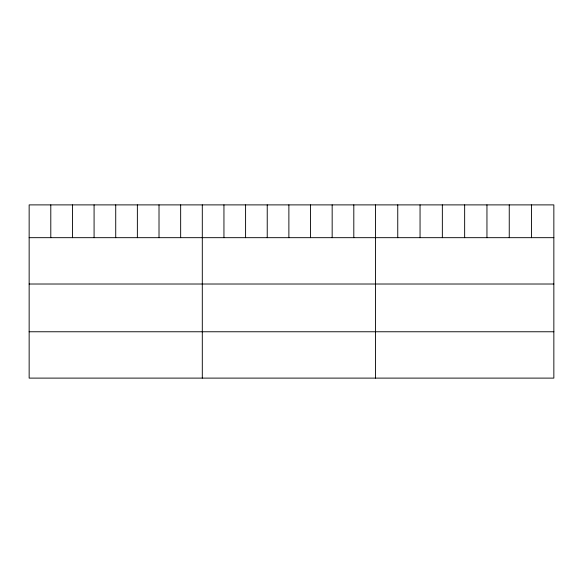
<?xml version="1.0" encoding="UTF-8"?>
<svg xmlns="http://www.w3.org/2000/svg" width="583" height="583" viewBox="0 0 583 583"><rect width="100%" height="100%" fill="white"/><g stroke="black" fill="none" stroke-linecap="round" stroke-linejoin="round"><path stroke-width="0.87" d="M553.85 237.675L553.85 378.112L29.15 378.112L29.15 204.888L553.85 204.888L553.85 237.675L29.15 237.675M29.15 284.016L553.85 284.016M29.15 331.763L553.85 331.763M531.55 204.888L531.55 237.675M509.25 204.888L509.25 237.675M486.951 204.888L486.951 237.675M464.651 204.888L464.651 237.675M442.351 204.888L442.351 237.675M420.051 204.888L420.051 237.675M397.752 204.888L397.752 237.675M375.452 204.888L375.452 378.112M353.808 204.888L353.808 237.675M332.164 204.888L332.164 237.675M310.52 204.888L310.52 237.675M288.876 204.888L288.876 237.675M267.233 204.888L267.233 237.675M245.589 204.888L245.589 237.675M223.945 204.888L223.945 237.675M202.301 204.888L202.301 378.112M180.657 204.888L180.657 237.675M159.013 204.888L159.013 237.675M137.369 204.888L137.369 237.675M115.726 204.888L115.726 237.675M94.082 204.888L94.082 237.675M72.438 204.888L72.438 237.675M50.794 204.888L50.794 237.675"/></g></svg>
